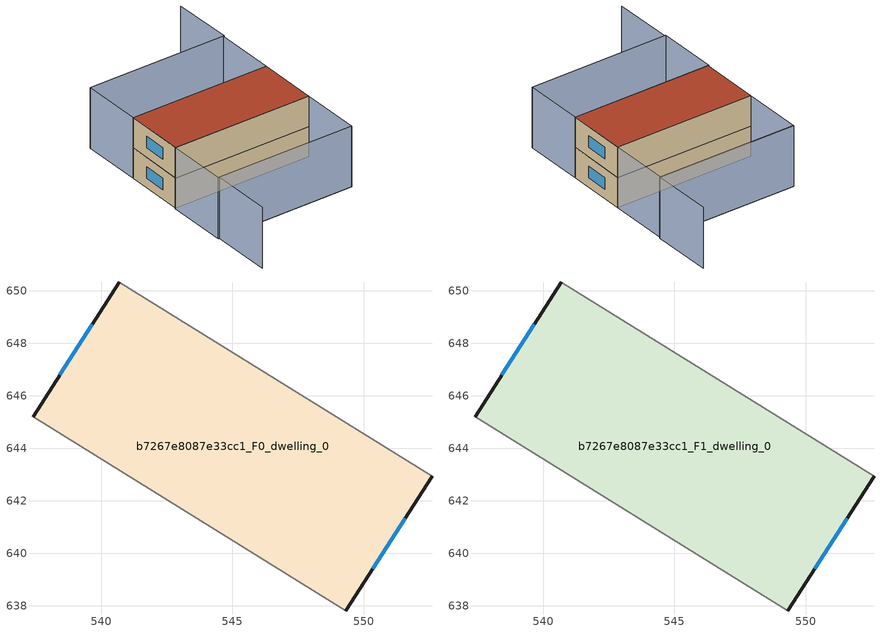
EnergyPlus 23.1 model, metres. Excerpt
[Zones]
b7267e8087e33cc1_F0_dwelling_0
 floor ground (EU_floor_Construction): 552.61,642.94 549.32,637.8 537.4,645.21 540.68,650.34 z0
 wall outside (EU_wall_Construction): 540.68,650.34 537.4,645.21 / 549.32,637.8 552.61,642.94 z0:3
 wall adiabatic (EU_wall_Construction): 537.4,645.21 549.32,637.8 / 552.61,642.94 540.68,650.34 z0:3
 window (EU_Window_Construction): 539.66,648.74 538.42,646.81 / 550.35,639.4 551.59,641.34 z0.93:2.07
b7267e8087e33cc1_F1_dwelling_0
 floor to b7267e8087e33cc1_F0_dwelling_0 (EU_floor_Construction): 552.61,642.94 549.32,637.8 537.4,645.21 540.68,650.34 z3
 wall outside (EU_wall_Construction): 540.68,650.34 537.4,645.21 / 549.32,637.8 552.61,642.94 z3:6
 wall adiabatic (EU_wall_Construction): 537.4,645.21 549.32,637.8 / 552.61,642.94 540.68,650.34 z3:6
 window (EU_Window_Construction): 539.66,648.74 538.42,646.81 / 550.35,639.4 551.59,641.34 z3.93:5.07
 roof outside (EU_roof_Construction): 549.32,637.8 552.61,642.94 540.68,650.34 537.4,645.21 z6
shading: 531,634.83 534.22,640.01 / 534.22,640.01 546.08,632.64 / 559.13,653.24 555.91,648.06 / 555.91,648.06 543.97,655.48 / 546.11,632.62 534.12,640.07 / 534.12,640.07 537.34,645.25 / 537.34,645.25 549.32,637.8 / 549.32,637.8 546.11,632.62 / 552.61,642.93 540.68,650.34 / 540.68,650.34 543.9,655.52 / 543.9,655.52 555.83,648.11 / 555.83,648.11 552.61,642.93 z0:6
[Building]
EU S2 Campaign: North Axis=0; Terrain=City; Solar Distribution=FullExterior
[Site:Location]
Montreal-Trudeau.Intl.AP: Latitude=45.4667; Longitude=-73.75; Time Zone=-5; Elevation=36
[SizingPeriod:WeatherFileDays]
AnnualSizingPeriod: Begin Month=1; Begin Day of Month=1; End Month=12; End Day of Month=31; Day of Week for Start Day=Monday; Use Weather File Daylight Saving Period=No; Use Weather File Rain and Snow Indicators=No
[MATERIAL]
EU_InternalMass_Material: Roughness=MediumRough; Thickness=0.1; Conductivity=1; Density=1800; Specific Heat=900; Thermal Absorptance=0.9; Solar Absorptance=0.7; Visible Absorptance=0.7
[MATERIAL:NOMASS] Roughness=MediumRough; Thermal Absorptance=0.9; Solar Absorptance=0.7; Visible Absorptance=0.7
Name | Thermal Resistance
EU_wall_NoMass; EU_floor_NoMass | 1.36485
EU_roof_NoMass | 2.55992
[WINDOWMATERIAL:SIMPLEGLAZINGSYSTEM]
EU_Window_SimpleGlazing: UFactor=3.92339; Solar Heat Gain Coefficient=0.8; Visible Transmittance=0.8
[CONSTRUCTION]
EU_wall_Construction: EU_wall_NoMass
EU_roof_Construction: EU_roof_NoMass
EU_floor_Construction: EU_floor_NoMass
EU_Window_Construction: EU_Window_SimpleGlazing
EU_InternalMass_Construction: EU_InternalMass_Material
[ZONE] Type=1; Multiplier=1; Ceiling Height=autocalculate; Volume=256.682; Floor Area=autocalculate; Part of Total Floor Area=Yes
b7267e8087e33cc1_F0_dwelling_0; b7267e8087e33cc1_F1_dwelling_0
[INTERNALMASS] Construction=EU_InternalMass_Construction; Surface Area=85.5609
Name | Zone or ZoneList
b7267e8087e33cc1_F0_dwelling_0_EU_InternalMass | b7267e8087e33cc1_F0_dwelling_0
b7267e8087e33cc1_F1_dwelling_0_EU_InternalMass | b7267e8087e33cc1_F1_dwelling_0
[OTHEREQUIPMENT] Fuel Type=Electricity; Design Level Calculation Method=Watts/Area; Power per Zone Floor Area=1; Fraction Latent=0; Fraction Radiant=0; Fraction Lost=0; Carbon Dioxide Generation Rate=0; EndUse Subcategory=EU_Step8_InternalGains
Name | Zone or ZoneList or Space or SpaceList | Schedule
EU_Step8_InternalGain_b7267e8087e33cc1_F0_dwelling_0_f000 | b7267e8087e33cc1_F0_dwelling_0 | EU_Step8_GainSchedule_b7267e8087e33cc1_F0_dwelling_0_f000
EU_Step8_InternalGain_b7267e8087e33cc1_F1_dwelling_0_f000 | b7267e8087e33cc1_F1_dwelling_0 | EU_Step8_GainSchedule_b7267e8087e33cc1_F1_dwelling_0_f000
[ZONEVENTILATION:DESIGNFLOWRATE] Schedule=EU_AlwaysOn; Design Flow Rate Calculation Method=AirChanges/Hour; Air Changes per Hour=0.860309; Ventilation Type=Natural; Fan Pressure Rise=0; Fan Total Efficiency=1; Constant Term Coefficient=1; Temperature Term Coefficient=0; Velocity Term Coefficient=0; Velocity Squared Term Coefficient=0; Minimum Indoor Temperature=-100; Maximum Indoor Temperature=100; Delta Temperature=-100; Minimum Outdoor Temperature=-100; Maximum Outdoor Temperature=100; Maximum Wind Speed=40
Name | Zone or ZoneList or Space or SpaceList
EU_ConstantAir_b7267e8087e33cc1_F0_dwelling_0 | b7267e8087e33cc1_F0_dwelling_0
EU_ConstantAir_b7267e8087e33cc1_F1_dwelling_0 | b7267e8087e33cc1_F1_dwelling_0
[HVACTEMPLATE:THERMOSTAT] Constant Heating Setpoint=20; Constant Cooling Setpoint=50
EU_HeatOnly_b7267e8087e33cc1_F0_dwelling_0; EU_HeatOnly_b7267e8087e33cc1_F1_dwelling_0
[HVACTEMPLATE:ZONE:IDEALLOADSAIRSYSTEM] System Availability Schedule=EU_AlwaysOn; Maximum Heating Supply Air Temperature=50; Minimum Cooling Supply Air Temperature=13; Maximum Heating Supply Air Humidity Ratio=0.0156; Minimum Cooling Supply Air Humidity Ratio=0.0077; Heating Limit=NoLimit; Cooling Limit=NoLimit; Heating Availability Schedule=EU_AlwaysOn; Cooling Availability Schedule=EU_CoolingOff; Dehumidification Control Type=ConstantSensibleHeatRatio; Cooling Sensible Heat Ratio=0.7; Dehumidification Setpoint=60; Humidification Control Type=None; Humidification Setpoint=30; Outdoor Air Method=None; Outdoor Air Flow Rate per Person=0.00944; Outdoor Air Flow Rate per Zone Floor Area=0; Outdoor Air Flow Rate per Zone=0; Demand Controlled Ventilation Type=None; Outdoor Air Economizer Type=NoEconomizer; Heat Recovery Type=None; Sensible Heat Recovery Effectiveness=0.7; Latent Heat Recovery Effectiveness=0.65
Name | Template Thermostat
b7267e8087e33cc1_F0_dwelling_0 | EU_HeatOnly_b7267e8087e33cc1_F0_dwelling_0
b7267e8087e33cc1_F1_dwelling_0 | EU_HeatOnly_b7267e8087e33cc1_F1_dwelling_0
[SIZING:ZONE] Zone Cooling Design Supply Air Temperature Input Method=SupplyAirTemperature; Zone Cooling Design Supply Air Temperature=13; Zone Heating Design Supply Air Temperature Input Method=SupplyAirTemperature; Zone Heating Design Supply Air Temperature=50; Zone Cooling Design Supply Air Humidity Ratio=0.008; Zone Heating Design Supply Air Humidity Ratio=0.008; Cooling Design Air Flow Method=DesignDay; Cooling Design Air Flow Rate=0; Cooling Minimum Air Flow per Zone Floor Area=0.000762; Cooling Minimum Air Flow=0; Cooling Minimum Air Flow Fraction=0.2; Heating Design Air Flow Method=DesignDay; Heating Design Air Flow Rate=0; Heating Maximum Air Flow per Zone Floor Area=0.002032; Heating Maximum Air Flow=0.141576; Heating Maximum Air Flow Fraction=0.3; Account for Dedicated Outdoor Air System=No; Dedicated Outdoor Air System Control Strategy=NeutralSupplyAir; Dedicated Outdoor Air Low Setpoint Temperature for Design=autosize; Dedicated Outdoor Air High Setpoint Temperature for Design=autosize; Zone Load Sizing Method=Sensible Load Only No Latent Load; Zone Latent Cooling Design Supply Air Humidity Ratio Input Method=HumidityRatioDifference; Zone Cooling Design Supply Air Humidity Ratio Difference=0.005; Zone Latent Heating Design Supply Air Humidity Ratio Input Method=HumidityRatioDifference; Zone Humidification Design Supply Air Humidity Ratio Difference=0.005
b7267e8087e33cc1_F0_dwelling_0; b7267e8087e33cc1_F1_dwelling_0
[SCHEDULE:CONSTANT]
Name | Hourly Value
EU_AlwaysOn | 1
EU_CoolingOff | 0
[SCHEDULE:FILE] Column Number=1; Rows to Skip at Top=0; Number of Hours of Data=8760; Column Separator=Comma; Interpolate to Timestep=No; Minutes per Item=60; Adjust Schedule for Daylight Savings=Yes
Name | File
EU_Step8_GainSchedule_b7267e8087e33cc1_F0_dwelling_0_f000 | ../../schedules/b7267e8087e33cc1/b7267e8087e33cc1_F0_dwelling_0_f000_gain.csv
EU_Step8_GainSchedule_b7267e8087e33cc1_F1_dwelling_0_f000 | ../../schedules/b7267e8087e33cc1/b7267e8087e33cc1_F1_dwelling_0_f000_gain.csv
